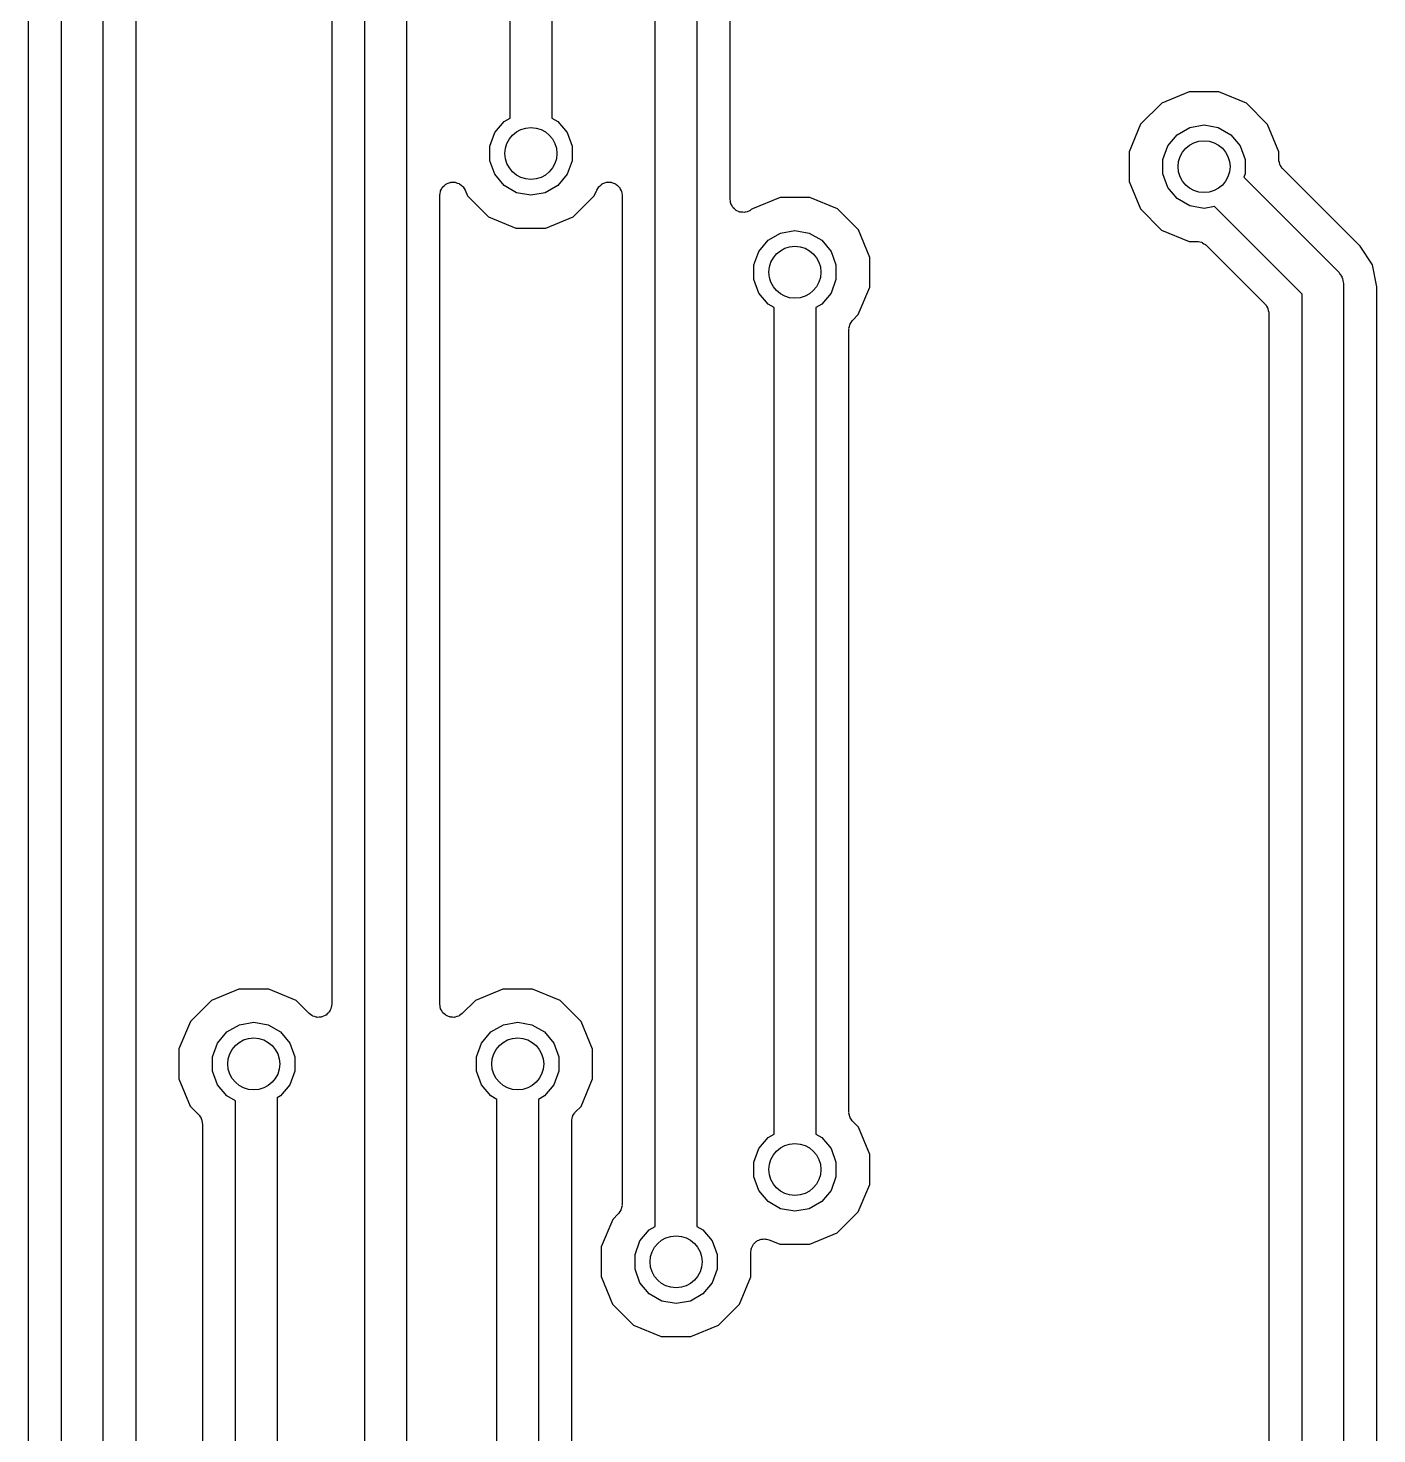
# Model space of a CAD drawing. Extents: x 25 to 125, y -125 to -25.
# Drawn here: x 70.85 to 83.83, y -69.85 to -56.32 of the extents above; entities that cross this region are included whole.
import ezdxf

# ---------------------------------------------------------------- set-up
doc = ezdxf.new("R2010")
doc.units = 0
doc.header["$MEASUREMENT"] = 0
doc.layers.add('BLACK', color=7, linetype='CONTINUOUS')

msp = doc.modelspace()

# ---------------------------------------------------------------- linework, layer by layer
at = {"layer": 'Black'}
for p, q in [((74.095, -80.8119), (74.095, -49.2361)), ((74.495, -49.2361), (74.495, -80.8119)), ((73.775, -49.4458), (73.775, -65.7192)), ((76.889, -67.8579), (76.889, -51.1411)), ((77.289, -51.1411), (77.289, -67.8579)), ((75.492, -57.1899), (75.492, -51.2681)), ((75.892, -51.2681), (75.892, -57.1899)), ((77.609, -57.9723), (77.609, -51.3509)), ((71.174, -70.9059), (71.174, -53.3001)), ((71.574, -53.3001), (71.574, -70.9059)), ((70.854, -53.5098), (70.854, -70.6961)), ((71.894, -70.6962), (71.894, -53.5099)), ((82.0264, -56.9379), (81.7617, -57.0473)), ((82.3128, -56.9381), (82.0264, -56.9379)), ((82.5774, -57.048), (82.3128, -56.9381)), ((81.7617, -57.0473), (81.559, -57.2496)), ((82.7797, -57.2507), (82.5774, -57.048)), ((75.3443, -57.3302), (75.4339, -57.2234)), ((75.4339, -57.2234), (75.492, -57.1899)), ((75.892, -57.1899), (75.9501, -57.2234)), ((75.9501, -57.2234), (76.0397, -57.3302)), ((75.2966, -57.4613), (75.3443, -57.3302)), ((76.0397, -57.3302), (76.0874, -57.4613)), ((81.559, -57.2496), (81.4491, -57.5142)), ((81.8213, -57.4572), (81.9109, -57.3504)), ((81.9109, -57.3504), (82.0317, -57.2807)), ((82.0317, -57.2807), (82.169, -57.2565)), ((82.169, -57.2565), (82.3063, -57.2807)), ((82.3063, -57.2807), (82.4271, -57.3504)), ((82.4271, -57.3504), (82.5167, -57.4572)), ((82.8891, -57.5154), (82.7797, -57.2507)), ((75.2966, -57.6007), (75.2966, -57.4613)), ((76.0874, -57.4613), (76.0874, -57.6007)), ((81.7736, -57.5883), (81.8213, -57.4572)), ((82.5167, -57.4572), (82.5644, -57.5883)), ((75.3443, -57.7318), (75.2966, -57.6007)), ((76.0874, -57.6007), (76.0397, -57.7318)), ((81.4491, -57.5142), (81.4489, -57.8006)), ((81.7736, -57.7277), (81.7736, -57.5883)), ((82.5644, -57.5883), (82.5644, -57.7277)), ((82.8891, -57.59), (82.8891, -57.5154)), ((82.89, -57.5955), (82.8891, -57.59)), ((82.8895, -57.6011), (82.89, -57.5955)), ((82.8938, -57.6171), (82.8895, -57.6011)), ((82.8967, -57.6334), (82.8938, -57.6171)), ((82.8995, -57.6383), (82.8967, -57.6334)), ((82.901, -57.6437), (82.8995, -57.6383)), ((75.4339, -57.8386), (75.3443, -57.7318)), ((76.0397, -57.7318), (75.9501, -57.8386)), ((81.8213, -57.8588), (81.7736, -57.7277)), ((82.5644, -57.7277), (82.553, -57.7591)), ((82.553, -57.7591), (83.4534, -58.6596)), ((82.9104, -57.6573), (82.901, -57.6437)), ((82.9187, -57.6716), (82.9104, -57.6573)), ((82.923, -57.6752), (82.9187, -57.6716)), ((82.9263, -57.6799), (82.923, -57.6752)), ((83.6709, -58.4245), (82.9263, -57.6799)), ((74.8184, -57.9148), (74.8209, -57.8956)), ((74.8209, -57.8956), (74.8222, -57.8931)), ((74.8222, -57.8931), (74.8227, -57.8904)), ((74.8227, -57.8904), (74.8324, -57.8736)), ((74.8324, -57.8736), (74.8413, -57.8565)), ((74.8413, -57.8565), (74.8433, -57.8546)), ((74.8433, -57.8546), (74.8447, -57.8522)), ((74.8447, -57.8522), (74.8596, -57.8398)), ((74.8596, -57.8398), (74.8739, -57.8267)), ((74.8739, -57.8267), (74.8764, -57.8256)), ((74.8764, -57.8256), (74.8785, -57.8239)), ((74.8785, -57.8239), (74.8967, -57.8172)), ((74.8967, -57.8172), (74.9146, -57.8098)), ((74.9146, -57.8098), (74.9174, -57.8097)), ((74.9174, -57.8097), (74.9199, -57.8088)), ((74.9199, -57.8088), (74.9393, -57.8088)), ((74.9393, -57.8088), (74.9587, -57.808)), ((74.9587, -57.808), (74.9613, -57.8088)), ((74.9613, -57.8088), (74.9641, -57.8088)), ((74.9641, -57.8088), (74.9823, -57.8154)), ((74.9823, -57.8154), (75.0007, -57.8213)), ((75.0007, -57.8213), (75.0029, -57.8229)), ((75.0029, -57.8229), (75.0055, -57.8239)), ((75.0055, -57.8239), (75.0203, -57.8363)), ((75.0203, -57.8363), (75.0357, -57.8481)), ((75.0357, -57.8481), (75.0372, -57.8505)), ((75.0372, -57.8505), (75.0393, -57.8522)), ((75.0393, -57.8522), (75.049, -57.869)), ((75.049, -57.869), (75.0594, -57.8854)), ((75.0594, -57.8854), (75.0813, -57.9383)), ((75.5547, -57.9083), (75.4339, -57.8386)), ((75.692, -57.9325), (75.5547, -57.9083)), ((75.8293, -57.9083), (75.692, -57.9325)), ((75.9501, -57.8386), (75.8293, -57.9083)), ((76.302, -57.9394), (76.3247, -57.8848)), ((76.3247, -57.8848), (76.3351, -57.8685)), ((76.3351, -57.8685), (76.3447, -57.8518)), ((76.3447, -57.8518), (76.3469, -57.85)), ((76.3469, -57.85), (76.3484, -57.8476)), ((76.3484, -57.8476), (76.3637, -57.8359)), ((76.3637, -57.8359), (76.3785, -57.8235)), ((76.3785, -57.8235), (76.3812, -57.8225)), ((76.3812, -57.8225), (76.3835, -57.8208)), ((76.3835, -57.8208), (76.4018, -57.815)), ((76.4018, -57.815), (76.4199, -57.8084)), ((76.4199, -57.8084), (76.4228, -57.8084)), ((76.4228, -57.8084), (76.4255, -57.8075)), ((76.4255, -57.8075), (76.4448, -57.8084)), ((76.4448, -57.8084), (76.4641, -57.8084)), ((76.4641, -57.8084), (76.4667, -57.8094)), ((76.4667, -57.8094), (76.4696, -57.8095)), ((76.4696, -57.8095), (76.4874, -57.8169)), ((76.4874, -57.8169), (76.5055, -57.8235)), ((76.5055, -57.8235), (76.5077, -57.8253)), ((76.5077, -57.8253), (76.5103, -57.8264)), ((76.5103, -57.8264), (76.5245, -57.8394)), ((76.5245, -57.8394), (76.5393, -57.8518)), ((76.5393, -57.8518), (76.5407, -57.8543)), ((76.5407, -57.8543), (76.5428, -57.8562)), ((76.5428, -57.8562), (76.5517, -57.8733)), ((76.5517, -57.8733), (76.5613, -57.89)), ((76.5613, -57.89), (76.5618, -57.8928)), ((76.5618, -57.8928), (76.5632, -57.8954)), ((76.5632, -57.8954), (76.5657, -57.9145)), ((81.4489, -57.8006), (81.5583, -58.0653)), ((81.9109, -57.9656), (81.8213, -57.8588)), ((74.815, -57.9339), (74.8184, -57.9148)), ((74.815, -65.7191), (74.815, -57.9339)), ((75.0813, -57.9383), (75.2836, -58.141)), ((76.0993, -58.1417), (76.302, -57.9394)), ((76.5657, -57.9145), (76.569, -57.9335)), ((76.569, -57.9335), (76.569, -67.6481)), ((77.6119, -57.9886), (77.609, -57.9723)), ((77.6133, -58.0051), (77.6119, -57.9886)), ((77.6157, -58.0102), (77.6133, -58.0051)), ((77.6167, -58.0158), (77.6157, -58.0102)), ((77.6249, -58.0301), (77.6167, -58.0158)), ((77.6319, -58.0451), (77.6249, -58.0301)), ((77.6359, -58.0491), (77.6319, -58.0451)), ((78.0894, -57.9539), (77.8236, -58.0637)), ((78.3758, -57.9541), (78.0894, -57.9539)), ((78.6404, -58.064), (78.3758, -57.9541)), ((82.0317, -58.0353), (81.9109, -57.9656)), ((82.169, -58.0595), (82.0317, -58.0353)), ((82.2699, -58.0417), (82.169, -58.0595)), ((83.112, -58.8838), (82.2699, -58.0417)), ((75.2836, -58.141), (75.5482, -58.2509)), ((75.8346, -58.2511), (76.0993, -58.1417)), ((77.6387, -58.054), (77.6359, -58.0491)), ((77.6514, -58.0646), (77.6387, -58.054)), ((77.6631, -58.0763), (77.6514, -58.0646)), ((77.6682, -58.0787), (77.6631, -58.0763)), ((77.6725, -58.0823), (77.6682, -58.0787)), ((77.688, -58.088), (77.6725, -58.0823)), ((77.703, -58.095), (77.688, -58.088)), ((77.7086, -58.0955), (77.703, -58.095)), ((77.7139, -58.0974), (77.7086, -58.0955)), ((77.7305, -58.0974), (77.7139, -58.0974)), ((77.747, -58.0989), (77.7305, -58.0974)), ((77.7524, -58.0974), (77.747, -58.0989)), ((77.7581, -58.0974), (77.7524, -58.0974)), ((77.7736, -58.0918), (77.7581, -58.0974)), ((77.7896, -58.0875), (77.7736, -58.0918)), ((77.7942, -58.0843), (77.7896, -58.0875)), ((77.7995, -58.0823), (77.7942, -58.0843)), ((77.8122, -58.0717), (77.7995, -58.0823)), ((77.8236, -58.0637), (77.8122, -58.0717)), ((78.8427, -58.2667), (78.6404, -58.064)), ((81.5583, -58.0653), (81.7606, -58.268)), ((75.5482, -58.2509), (75.8346, -58.2511)), ((77.9739, -58.3664), (78.0947, -58.2967)), ((78.0947, -58.2967), (78.232, -58.2725)), ((78.232, -58.2725), (78.3693, -58.2967)), ((78.3693, -58.2967), (78.4901, -58.3664)), ((78.9521, -58.5314), (78.8427, -58.2667)), ((81.7606, -58.268), (82.0252, -58.3779)), ((77.8843, -58.4732), (77.9739, -58.3664)), ((78.4901, -58.3664), (78.5797, -58.4732)), ((82.0252, -58.3779), (82.1011, -58.3779)), ((82.1011, -58.3779), (82.1065, -58.3789)), ((82.1065, -58.3789), (82.112, -58.3784)), ((82.112, -58.3784), (82.1281, -58.3827)), ((82.1281, -58.3827), (82.1445, -58.3856)), ((82.1445, -58.3856), (82.1493, -58.3884)), ((82.1493, -58.3884), (82.1546, -58.3898)), ((82.1546, -58.3898), (82.1683, -58.3994)), ((82.1683, -58.3994), (82.1827, -58.4077)), ((82.1827, -58.4077), (82.1862, -58.412)), ((82.1862, -58.412), (82.1907, -58.4151)), ((82.1907, -58.4151), (82.7548, -58.9792)), ((83.7901, -58.603), (83.6709, -58.4245)), ((77.8366, -58.6043), (77.8843, -58.4732)), ((78.5797, -58.4732), (78.6274, -58.6043)), ((78.9519, -58.8178), (78.9521, -58.5314)), ((77.8366, -58.7437), (77.8366, -58.6043)), ((78.6274, -58.6043), (78.6274, -58.7437)), ((83.4534, -58.6596), (83.4585, -58.6668)), ((83.4585, -58.6668), (83.4652, -58.6724)), ((83.4652, -58.6724), (83.4783, -58.6951)), ((83.4783, -58.6951), (83.4933, -58.7165)), ((83.4933, -58.7165), (83.4955, -58.725)), ((83.832, -58.8135), (83.7901, -58.603)), ((77.8843, -58.8748), (77.8366, -58.7437)), ((78.6274, -58.7437), (78.5797, -58.8748)), ((78.842, -59.0824), (78.9519, -58.8178)), ((83.4955, -58.725), (83.4999, -58.7326)), ((83.4999, -58.7326), (83.5045, -58.7583)), ((83.5045, -58.7583), (83.5112, -58.7836)), ((83.5112, -58.7836), (83.5105, -58.7923)), ((83.5105, -58.7923), (83.512, -58.801)), ((83.512, -58.801), (83.512, -83.185)), ((83.832, -79.6682), (83.832, -58.8135)), ((77.9739, -58.9816), (77.8843, -58.8748)), ((78.032, -59.0151), (77.9739, -58.9816)), ((78.4901, -58.9816), (78.432, -59.0151)), ((78.5797, -58.8748), (78.4901, -58.9816)), ((82.7548, -58.9792), (82.758, -58.9838)), ((82.758, -58.9838), (82.7623, -58.9874)), ((82.7623, -58.9874), (82.7706, -59.0017)), ((83.112, -83.1022), (83.112, -58.8838)), ((78.032, -66.9689), (78.032, -59.0151)), ((78.432, -59.0151), (78.432, -66.9689)), ((78.7893, -59.135), (78.842, -59.0824)), ((82.7706, -59.0017), (82.7801, -59.0153)), ((82.7801, -59.0153), (82.7815, -59.0207)), ((82.7815, -59.0207), (82.7843, -59.0256)), ((82.7843, -59.0256), (82.7872, -59.0419)), ((82.7872, -59.0419), (82.7915, -59.0579)), ((82.7915, -59.0579), (82.791, -59.0635)), ((82.791, -59.0635), (82.792, -59.069)), ((82.792, -59.069), (82.792, -82.917)), ((78.752, -59.2249), (78.753, -59.2194)), ((78.752, -66.7592), (78.752, -59.2249)), ((78.7525, -59.2137), (78.7568, -59.1978)), ((78.753, -59.2194), (78.7525, -59.2137)), ((78.7568, -59.1978), (78.7597, -59.1815)), ((78.7597, -59.1815), (78.7625, -59.1766)), ((78.7625, -59.1766), (78.7639, -59.1712)), ((78.7639, -59.1712), (78.7734, -59.1576)), ((78.7734, -59.1576), (78.7817, -59.1433)), ((78.7817, -59.1433), (78.786, -59.1397)), ((78.786, -59.1397), (78.7893, -59.135)), ((72.8824, -65.5739), (72.6177, -65.6833)), ((73.1688, -65.5741), (72.8824, -65.5739)), ((73.4334, -65.684), (73.1688, -65.5741)), ((75.4224, -65.5739), (75.1577, -65.6833)), ((75.7088, -65.5741), (75.4224, -65.5739)), ((75.9734, -65.684), (75.7088, -65.5741)), ((72.6177, -65.6833), (72.415, -65.8856)), ((73.5581, -65.8089), (73.4334, -65.684)), ((73.7683, -65.7572), (73.7673, -65.7626)), ((73.7706, -65.7522), (73.7683, -65.7572)), ((73.7721, -65.7356), (73.7706, -65.7522)), ((73.775, -65.7192), (73.7721, -65.7356)), ((74.8179, -65.7354), (74.815, -65.7191)), ((74.8193, -65.7519), (74.8179, -65.7354)), ((74.8217, -65.757), (74.8193, -65.7519)), ((74.8227, -65.7626), (74.8217, -65.757)), ((75.1577, -65.6833), (75.0317, -65.809)), ((76.1757, -65.8867), (75.9734, -65.684)), ((72.415, -65.8856), (72.3051, -66.1502)), ((72.8877, -65.9167), (73.025, -65.8925)), ((73.025, -65.8925), (73.1623, -65.9167)), ((73.5717, -65.8185), (73.5581, -65.8089)), ((73.5845, -65.8292), (73.5717, -65.8185)), ((73.5897, -65.8311), (73.5845, -65.8292)), ((73.5942, -65.8343), (73.5897, -65.8311)), ((73.6103, -65.8386), (73.5942, -65.8343)), ((73.6259, -65.8443), (73.6103, -65.8386)), ((73.6315, -65.8443), (73.6259, -65.8443)), ((73.6368, -65.8457), (73.6315, -65.8443)), ((73.6534, -65.8443), (73.6368, -65.8457)), ((73.6701, -65.8443), (73.6534, -65.8443)), ((73.6753, -65.8424), (73.6701, -65.8443)), ((73.6808, -65.8419), (73.6753, -65.8424)), ((73.6959, -65.8349), (73.6808, -65.8419)), ((73.7115, -65.8292), (73.6959, -65.8349)), ((73.7157, -65.8256), (73.7115, -65.8292)), ((73.7208, -65.8233), (73.7157, -65.8256)), ((73.7325, -65.8115), (73.7208, -65.8233)), ((73.7453, -65.8008), (73.7325, -65.8115)), ((73.7481, -65.796), (73.7453, -65.8008)), ((73.752, -65.7921), (73.7481, -65.796)), ((73.759, -65.7771), (73.752, -65.7921)), ((73.7673, -65.7626), (73.759, -65.7771)), ((74.8309, -65.7769), (74.8227, -65.7626)), ((74.8379, -65.7919), (74.8309, -65.7769)), ((74.8419, -65.7959), (74.8379, -65.7919)), ((74.8447, -65.8008), (74.8419, -65.7959)), ((74.8574, -65.8114), (74.8447, -65.8008)), ((74.8691, -65.8231), (74.8574, -65.8114)), ((74.8742, -65.8255), (74.8691, -65.8231)), ((74.8785, -65.8291), (74.8742, -65.8255)), ((74.894, -65.8348), (74.8785, -65.8291)), ((74.909, -65.8418), (74.894, -65.8348)), ((74.9146, -65.8423), (74.909, -65.8418)), ((74.9199, -65.8442), (74.9146, -65.8423)), ((74.9365, -65.8442), (74.9199, -65.8442)), ((74.953, -65.8456), (74.9365, -65.8442)), ((74.9584, -65.8442), (74.953, -65.8456)), ((74.9641, -65.8442), (74.9584, -65.8442)), ((74.9796, -65.8385), (74.9641, -65.8442)), ((74.9956, -65.8343), (74.9796, -65.8385)), ((75.0002, -65.831), (74.9956, -65.8343)), ((75.0055, -65.8291), (75.0002, -65.831)), ((75.0182, -65.8185), (75.0055, -65.8291)), ((75.0317, -65.809), (75.0182, -65.8185)), ((75.4277, -65.9167), (75.565, -65.8925)), ((75.565, -65.8925), (75.7023, -65.9167)), ((76.2851, -66.1514), (76.1757, -65.8867)), ((72.6773, -66.0932), (72.7669, -65.9864)), ((72.7669, -65.9864), (72.8877, -65.9167)), ((73.1623, -65.9167), (73.2831, -65.9864)), ((73.2831, -65.9864), (73.3727, -66.0932)), ((75.2173, -66.0932), (75.3069, -65.9864)), ((75.3069, -65.9864), (75.4277, -65.9167)), ((75.7023, -65.9167), (75.8231, -65.9864)), ((75.8231, -65.9864), (75.9127, -66.0932)), ((72.3051, -66.1502), (72.3049, -66.4366)), ((72.6296, -66.2243), (72.6773, -66.0932)), ((73.3727, -66.0932), (73.4204, -66.2243)), ((75.1696, -66.2243), (75.2173, -66.0932)), ((75.9127, -66.0932), (75.9604, -66.2243)), ((76.2849, -66.4378), (76.2851, -66.1514)), ((72.6296, -66.3637), (72.6296, -66.2243)), ((73.4204, -66.2243), (73.4204, -66.3637)), ((75.1696, -66.3637), (75.1696, -66.2243)), ((75.9604, -66.2243), (75.9604, -66.3637)), ((72.6773, -66.4948), (72.6296, -66.3637)), ((73.4204, -66.3637), (73.3727, -66.4948)), ((75.2173, -66.4948), (75.1696, -66.3637)), ((75.9604, -66.3637), (75.9127, -66.4948)), ((72.3049, -66.4366), (72.4143, -66.7013)), ((72.7669, -66.6016), (72.6773, -66.4948)), ((73.3727, -66.4948), (73.2831, -66.6016)), ((75.3069, -66.6016), (75.2173, -66.4948)), ((75.9127, -66.4948), (75.8231, -66.6016)), ((76.175, -66.7024), (76.2849, -66.4378)), ((72.4143, -66.7013), (72.4933, -66.7805)), ((72.8504, -66.6498), (72.7669, -66.6016)), ((72.8504, -80.7972), (72.8504, -66.6498)), ((73.2831, -66.6016), (73.2504, -66.6205)), ((73.2504, -66.6205), (73.2504, -80.8265)), ((75.365, -66.6351), (75.3069, -66.6016)), ((75.365, -80.8119), (75.365, -66.6351)), ((75.8231, -66.6016), (75.765, -66.6351)), ((75.765, -66.6351), (75.765, -80.8119)), ((76.1223, -66.755), (76.175, -66.7024)), ((72.4933, -66.7805), (72.4964, -66.785)), ((72.4964, -66.785), (72.5007, -66.7886)), ((72.5007, -66.7886), (72.509, -66.803)), ((72.509, -66.803), (72.5185, -66.8166)), ((72.5185, -66.8166), (72.52, -66.822)), ((72.52, -66.822), (72.5227, -66.8268)), ((72.5227, -66.8268), (72.5256, -66.8432)), ((76.085, -66.8449), (76.086, -66.8394)), ((76.0855, -66.8337), (76.0898, -66.8178)), ((76.086, -66.8394), (76.0855, -66.8337)), ((76.0898, -66.8178), (76.0927, -66.8015)), ((76.0927, -66.8015), (76.0955, -66.7966)), ((76.0955, -66.7966), (76.0969, -66.7912)), ((76.0969, -66.7912), (76.1064, -66.7776)), ((76.1064, -66.7776), (76.1147, -66.7633)), ((76.1147, -66.7633), (76.119, -66.7597)), ((76.119, -66.7597), (76.1223, -66.755)), ((78.753, -66.7647), (78.752, -66.7592)), ((78.7525, -66.7702), (78.753, -66.7647)), ((78.7568, -66.7863), (78.7525, -66.7702)), ((78.7597, -66.8027), (78.7568, -66.7863)), ((78.7624, -66.8075), (78.7597, -66.8027)), ((78.7639, -66.8128), (78.7624, -66.8075)), ((78.7734, -66.8265), (78.7639, -66.8128)), ((78.7817, -66.8409), (78.7734, -66.8265)), ((72.5256, -66.8432), (72.5299, -66.8592)), ((72.5299, -66.8592), (72.5294, -66.8648)), ((72.5294, -66.8648), (72.5304, -66.8702)), ((72.5304, -66.8702), (72.5304, -74.8011)), ((76.085, -75.195), (76.085, -66.8449)), ((77.9739, -67.0024), (78.032, -66.9689)), ((78.432, -66.9689), (78.4901, -67.0024)), ((78.7859, -66.8444), (78.7817, -66.8409)), ((78.7891, -66.849), (78.7859, -66.8444)), ((78.8427, -66.9027), (78.7891, -66.849)), ((78.9521, -67.1674), (78.8427, -66.9027)), ((77.8366, -67.2403), (77.8843, -67.1092)), ((77.8843, -67.1092), (77.9739, -67.0024)), ((78.4901, -67.0024), (78.5797, -67.1092)), ((78.5797, -67.1092), (78.6274, -67.2403)), ((77.8366, -67.3797), (77.8366, -67.2403)), ((78.6274, -67.2403), (78.6274, -67.3797)), ((78.9519, -67.4538), (78.9521, -67.1674)), ((77.8843, -67.5108), (77.8366, -67.3797)), ((78.6274, -67.3797), (78.5797, -67.5108)), ((77.9739, -67.6176), (77.8843, -67.5108)), ((78.5797, -67.5108), (78.4901, -67.6176)), ((78.842, -67.7184), (78.9519, -67.4538)), ((76.569, -67.6481), (76.568, -67.6536)), ((78.0947, -67.6873), (77.9739, -67.6176)), ((78.4901, -67.6176), (78.3693, -67.6873)), ((76.5317, -67.738), (76.479, -67.7906)), ((76.535, -67.7333), (76.5317, -67.738)), ((76.5393, -67.7297), (76.535, -67.7333)), ((76.5476, -67.7154), (76.5393, -67.7297)), ((76.5571, -67.7018), (76.5476, -67.7154)), ((76.5585, -67.6964), (76.5571, -67.7018)), ((76.5613, -67.6915), (76.5585, -67.6964)), ((76.5642, -67.6752), (76.5613, -67.6915)), ((76.5685, -67.6593), (76.5642, -67.6752)), ((76.568, -67.6536), (76.5685, -67.6593)), ((78.232, -67.7115), (78.0947, -67.6873)), ((78.3693, -67.6873), (78.232, -67.7115)), ((78.6393, -67.9207), (78.842, -67.7184)), ((76.479, -67.7906), (76.3691, -68.0552)), ((76.7413, -67.9982), (76.8309, -67.8914)), ((76.8309, -67.8914), (76.889, -67.8579)), ((77.289, -67.8579), (77.3471, -67.8914)), ((77.3471, -67.8914), (77.4367, -67.9982)), ((78.3746, -68.0301), (78.6393, -67.9207)), ((76.3691, -68.0552), (76.3689, -68.3416)), ((76.6936, -68.1293), (76.7413, -67.9982)), ((77.4367, -67.9982), (77.4844, -68.1293)), ((77.8168, -68.0607), (77.8237, -68.0487)), ((77.8237, -68.0487), (77.829, -68.0359)), ((77.829, -68.0359), (77.8347, -68.0298)), ((77.8347, -68.0298), (77.8389, -68.0225)), ((77.8389, -68.0225), (77.8495, -68.0136)), ((77.8495, -68.0136), (77.8589, -68.0034)), ((77.8589, -68.0034), (77.8663, -67.9996)), ((77.8663, -67.9996), (77.8727, -67.9942)), ((77.8727, -67.9942), (77.8857, -67.9895)), ((77.8857, -67.9895), (77.898, -67.9831)), ((77.898, -67.9831), (77.9063, -67.982)), ((77.9063, -67.982), (77.9141, -67.9792)), ((77.9141, -67.9792), (77.928, -67.9792)), ((77.928, -67.9792), (77.9417, -67.9774)), ((77.9417, -67.9774), (77.9499, -67.9792)), ((77.9499, -67.9792), (77.9582, -67.9792)), ((77.9582, -67.9792), (77.9713, -67.9839)), ((77.9713, -67.9839), (77.9848, -67.987)), ((77.9848, -67.987), (78.0882, -68.0299)), ((78.0882, -68.0299), (78.3746, -68.0301)), ((76.6936, -68.2687), (76.6936, -68.1293)), ((77.4844, -68.1293), (77.4844, -68.2687)), ((77.8089, -68.3428), (77.8091, -68.1041)), ((77.8091, -68.1041), (77.8115, -68.0905)), ((77.8115, -68.0905), (77.8121, -68.0766)), ((77.8121, -68.0766), (77.8153, -68.0689)), ((77.8153, -68.0689), (77.8168, -68.0607)), ((76.7413, -68.3998), (76.6936, -68.2687)), ((77.4844, -68.2687), (77.4367, -68.3998)), ((76.3689, -68.3416), (76.4783, -68.6063)), ((76.8309, -68.5066), (76.7413, -68.3998)), ((77.4367, -68.3998), (77.3471, -68.5066)), ((77.699, -68.6074), (77.8089, -68.3428)), ((76.9517, -68.5763), (76.8309, -68.5066)), ((77.089, -68.6005), (76.9517, -68.5763)), ((77.2263, -68.5763), (77.089, -68.6005)), ((77.3471, -68.5066), (77.2263, -68.5763)), ((76.4783, -68.6063), (76.6806, -68.809)), ((77.4963, -68.8097), (77.699, -68.6074)), ((76.6806, -68.809), (76.9452, -68.9189)), ((77.2316, -68.9191), (77.4963, -68.8097)), ((76.9452, -68.9189), (77.2316, -68.9191))]:
    msp.add_line(p, q, dxfattribs=at)
for centre in [(75.692, -57.531), (82.169, -57.658), (78.232, -58.674), (73.025, -66.294), (75.565, -66.294), (78.232, -67.31), (77.089, -68.199)]:
    msp.add_circle(centre, 0.25, dxfattribs=at)

doc.saveas('drawing.dxf')
